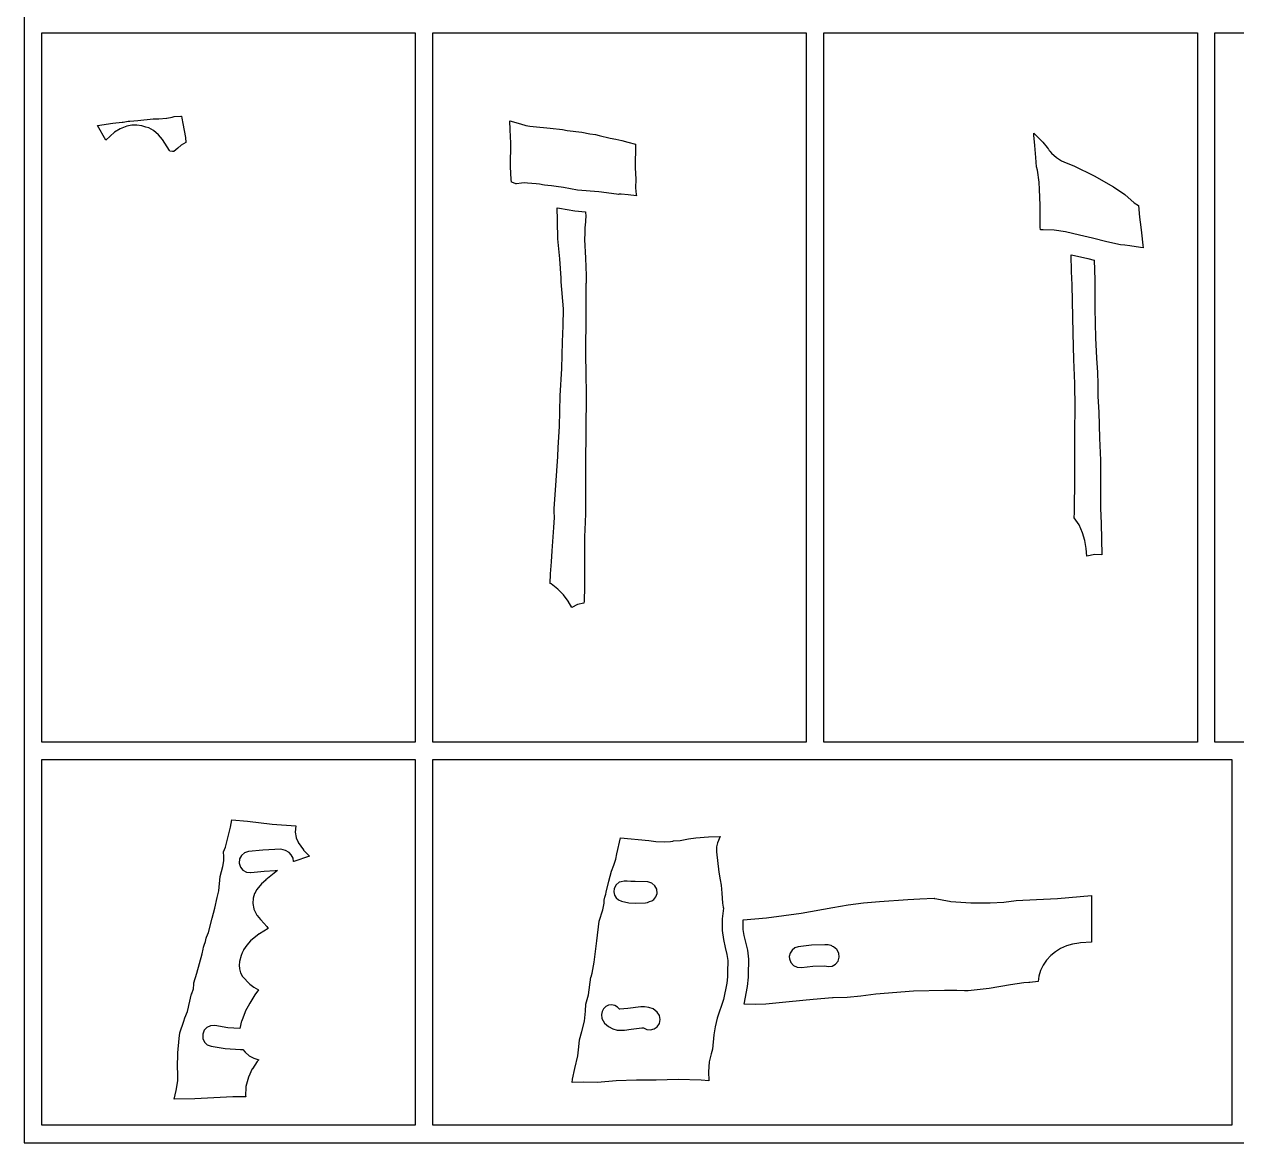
# Model space of a CAD drawing. Extents: x -5 to 805, y 207 to 631.
# Drawn here: x -4.8 to 272.7, y 206.6 to 462.7 of the extents above; entities that cross this region are included whole.
import ezdxf

# ---------------------------------------------------------------- set-up
doc = ezdxf.new("R2010")
doc.units = 0

msp = doc.modelspace()

# ---------------------------------------------------------------- linework, layer by layer
at = {"layer": '074'}
for p, q in [((-4.75578, 464.666), (-4.75578, 460.666)), ((-4.75578, 460.666), (-4.75578, 294.318)), ((-0.756026, 460.666), (84.7209, 460.666)), ((-0.756026, 298.318), (-0.756026, 460.666)), ((-0.756026, 460.666), (-0.756026, 460.666)), ((84.7209, 460.666), (84.7209, 298.318)), ((88.7207, 460.666), (174.197, 460.666)), ((88.7207, 298.318), (88.7207, 460.666)), ((88.7207, 460.666), (88.7207, 460.666)), ((174.197, 460.666), (174.197, 298.318)), ((178.197, 460.666), (263.672, 460.666)), ((178.197, 298.318), (178.197, 460.666)), ((178.197, 460.666), (178.197, 460.666)), ((263.672, 460.666), (263.672, 298.318)), ((267.672, 460.666), (353.148, 460.666)), ((267.672, 298.318), (267.672, 460.666)), ((267.672, 460.666), (267.672, 460.666)), ((26.050058, 441.029342), (27.83098, 441.14418)), ((27.83098, 441.14418), (27.83398, 441.14418)), ((27.83398, 441.14418), (27.83698, 441.14418)), ((27.83698, 441.14418), (29.06996, 441.40101)), ((29.06996, 441.40101), (29.51748, 441.57257)), ((29.51748, 441.57257), (29.52748, 441.57257)), ((29.52748, 441.57257), (29.53448, 441.57257)), ((29.53448, 441.57257), (31.03673, 441.61547)), ((31.03673, 441.61547), (31.0354, 441.615)), ((31.0354, 441.615), (31.17491, 441.5994)), ((31.17491, 441.5994), (31.20951, 441.5954)), ((31.20951, 441.5954), (31.27411, 441.13238)), ((12.01812, 439.45549), (15.52491, 440.01154)), ((13.91103, 436.16423), (12.01812, 439.45549)), ((15.52491, 440.01154), (16.22616, 440.10094)), ((15.52491, 440.01154), (15.52491, 440.01154)), ((17.19279, 438.727236), (15.90086, 437.9332)), ((16.22616, 440.10094), (16.92738, 440.19034)), ((16.92738, 440.19034), (16.92738, 440.19034)), ((16.92738, 440.19034), (16.93038, 440.19034)), ((16.93038, 440.19034), (17.63319, 440.22804)), ((18.71797, 439.32423), (17.19279, 438.727236)), ((17.63319, 440.22804), (17.8678, 440.24104)), ((17.8678, 440.24104), (17.8678, 440.24104)), ((17.8678, 440.24104), (17.8708, 440.24104)), ((17.8708, 440.24104), (19.0356, 440.44154)), ((18.72097, 439.32423), (18.71797, 439.32423)), ((18.71797, 439.32423), (18.71797, 439.32423)), ((19.891946, 439.543722), (18.72097, 439.32423)), ((19.0356, 440.44154), (19.40303, 440.50354)), ((19.40303, 440.50354), (21.22669, 440.66062)), ((21.0371, 439.56505), (19.891946, 439.543722)), ((22.119952, 439.42029), (21.0371, 439.56505)), ((21.22669, 440.66062), (21.2297, 440.661)), ((21.2297, 440.661), (21.2327, 440.661)), ((21.2327, 440.661), (21.2327, 440.661)), ((21.2327, 440.661), (21.2357, 440.661)), ((21.2357, 440.661), (24.74658, 441.03308)), ((23.10106, 439.14182), (22.119952, 439.42029)), ((23.724611, 438.945934), (23.10106, 439.14182)), ((24.8312, 438.3367), (23.724611, 438.945934)), ((24.74658, 441.03308), (24.75158, 441.03308)), ((24.75158, 441.03308), (26.050058, 441.029342)), ((31.27411, 441.13238), (31.5325, 439.93247)), ((31.5325, 439.93247), (32.17173, 436.70371)), ((106.34804, 440.52476), (106.349, 440.525)), ((106.46689, 438.51766), (106.34804, 440.52476)), ((106.349, 440.525), (108.8305, 439.83875)), ((106.6214, 435.42328), (106.46689, 438.51766)), ((108.8305, 439.83875), (109.99996, 439.51318)), ((109.99996, 439.51318), (110.96579, 439.36179)), ((110.96579, 439.36179), (110.96879, 439.36179)), ((110.96879, 439.36179), (111.71293, 439.27029)), ((111.71293, 439.27029), (115.61759, 438.88945)), ((115.61759, 438.88945), (118.37039, 438.5732)), ((118.37039, 438.5732), (119.43804, 438.34272)), ((15.90086, 437.9332), (13.91103, 436.16423)), ((25.928944, 437.380633), (24.8312, 438.3367)), ((26.884541, 436.271845), (25.928944, 437.380633)), ((28.48834, 433.73698), (26.884541, 436.271845)), ((32.17173, 436.70371), (32.23533, 435.55753)), ((119.43804, 438.34272), (122.83266, 437.96807)), ((122.83266, 437.96807), (124.66458, 437.61202)), ((124.66458, 437.61202), (125.93582, 437.40117)), ((125.93582, 437.40117), (126.7699, 437.21515)), ((126.7699, 437.21515), (129.31547, 436.59554)), ((129.31547, 436.59554), (129.31847, 436.59554)), ((129.31847, 436.59554), (130.57886, 436.37901)), ((130.57886, 436.37901), (131.97568, 436.03122)), ((131.97568, 436.03122), (133.35545, 435.67829)), ((133.35545, 435.67829), (135.07781, 435.20439)), ((226.28284, 437.72853), (226.283, 437.729)), ((226.28584, 437.24691), (226.28284, 437.72853)), ((226.283, 437.729), (228.30769, 435.63819)), ((226.47602, 434.87395), (226.28584, 437.24691)), ((228.30769, 435.63819), (229.31176, 434.42018)), ((28.53894, 433.62794), (28.48834, 433.73698)), ((29.17868, 433.56644), (28.53894, 433.62794)), ((29.49856, 433.53594), (29.17868, 433.56644)), ((30.38171, 434.32196), (29.49856, 433.53594)), ((31.142346, 434.977894), (30.38171, 434.32196)), ((30.38171, 434.32196), (30.38171, 434.32196)), ((32.23533, 435.55753), (31.142346, 434.977894)), ((106.5408, 430.19671), (106.6214, 435.42328)), ((135.07781, 435.20439), (135.06981, 429.79129)), ((226.72044, 432.18676), (226.47602, 434.87395)), ((229.31176, 434.42018), (229.53292, 434.1716)), ((229.53292, 434.1716), (229.57942, 434.0838)), ((229.57942, 434.0838), (229.72774, 433.77633)), ((229.72774, 433.77633), (229.728, 433.776)), ((229.728, 433.776), (229.90837, 433.62251)), ((229.90837, 433.62251), (230.28558, 433.14761)), ((230.28558, 433.14761), (231.41112, 432.18384)), ((106.6199, 428.38289), (106.5408, 430.19671)), ((226.86927, 430.02099), (226.72044, 432.18676)), ((231.41112, 432.18384), (232.57374, 431.434305)), ((232.57374, 431.434305), (233.658735, 430.92338)), ((233.658735, 430.92338), (235.37211, 430.25218)), ((235.37211, 430.25218), (240.062358, 427.962138)), ((106.6571, 427.25375), (106.6199, 428.38289)), ((135.06981, 429.79129), (135.18866, 427.21679)), ((227.06255, 429.24741), (226.86927, 430.02099)), ((227.48784, 426.54318), (227.06255, 429.24741)), ((240.062358, 427.962138), (244.46096, 425.47624)), ((106.6631, 427.18815), (106.6571, 427.25375)), ((106.7003, 426.54789), (106.6631, 427.18815)), ((106.8083, 426.50499), (106.7003, 426.54789)), ((107.724, 426.151), (106.8083, 426.50499)), ((107.72692, 426.15128), (107.724, 426.151)), ((107.83543, 426.14428), (107.72692, 426.15128)), ((107.88973, 426.14028), (107.83543, 426.14428)), ((109.04884, 426.2984), (107.88973, 426.14028)), ((109.05184, 426.2984), (109.04884, 426.2984)), ((109.69151, 426.349294), (109.05184, 426.2984)), ((110.36547, 426.2638), (109.69151, 426.349294)), ((112.3514, 426.12945), (110.36547, 426.2638)), ((113.12034, 426.02713), (112.3514, 426.12945)), ((113.12334, 426.02713), (113.12034, 426.02713)), ((113.53831, 425.96203), (113.12334, 426.02713)), ((113.54131, 425.96203), (113.53831, 425.96203)), ((113.53831, 425.96203), (113.53831, 425.96203)), ((113.80124, 425.89333), (113.54131, 425.96203)), ((113.80424, 425.89333), (113.80124, 425.89333)), ((113.80124, 425.89333), (113.80124, 425.89333)), ((114.30396, 425.82253), (113.80424, 425.89333)), ((115.03363, 425.75223), (114.30396, 425.82253)), ((115.07653, 425.74723), (115.03363, 425.75223)), ((115.89406, 425.65113), (115.07653, 425.74723)), ((116.94514, 425.49042), (115.89406, 425.65113)), ((118.61173, 425.2646), (116.94514, 425.49042)), ((121.82755, 424.70389), (118.61173, 425.2646)), ((126.73215, 424.30858), (121.82755, 424.70389)), ((135.18866, 427.21679), (135.12356, 425.22051)), ((135.12356, 425.22051), (135.124, 425.217)), ((135.124, 425.217), (135.28677, 423.65273)), ((227.51474, 424.84096), (227.48784, 426.54318)), ((227.68526, 421.2298), (227.51474, 424.84096)), ((244.46096, 425.47624), (247.07319, 423.66964)), ((126.73515, 424.30858), (126.73215, 424.30858)), ((130.76954, 423.74428), (126.73515, 424.30858)), ((131.1561, 423.71738), (130.76954, 423.74428)), ((131.3907, 423.74938), (131.1561, 423.71738)), ((131.3937, 423.74938), (131.3907, 423.74938)), ((131.51308, 423.75238), (131.3937, 423.74938)), ((131.67328, 423.75638), (131.51308, 423.75238)), ((131.80661, 423.74938), (131.67328, 423.75638)), ((131.80961, 423.74938), (131.80661, 423.74938)), ((131.81261, 423.74938), (131.80961, 423.74938)), ((133.43471, 423.59537), (131.81261, 423.74938)), ((135.31677, 423.41244), (133.43471, 423.59537)), ((135.28677, 423.65273), (135.31677, 423.41244)), ((247.07319, 423.66964), (249.2374, 421.81394)), ((249.2374, 421.81394), (250.21411, 421.19021)), ((117.17001, 420.6235), (117.171, 420.63)), ((117.26921, 417.78855), (117.17001, 420.6235)), ((117.17001, 420.6235), (117.17001, 420.6235)), ((117.171, 420.63), (117.72908, 420.5427)), ((117.72908, 420.5427), (121.24206, 419.93549)), ((121.24206, 419.93549), (123.67292, 419.73033)), ((123.67292, 419.73033), (123.70912, 418.62704)), ((227.72196, 416.21047), (227.68526, 421.2298)), ((250.21411, 421.19021), (250.441726, 418.477391)), ((117.27321, 417.60355), (117.26921, 417.78855)), ((117.26921, 417.78855), (117.26921, 417.78855)), ((117.36411, 413.55832), (117.27321, 417.60355)), ((123.63932, 417.46899), (123.52922, 416.06906)), ((123.69672, 417.81985), (123.63932, 417.46899)), ((123.70912, 418.62704), (123.69672, 417.81985)), ((227.75656, 415.60844), (227.72196, 416.21047)), ((250.441726, 418.477391), (250.76547, 416.17861)), ((250.76547, 416.17861), (250.86417, 414.87948)), ((117.77029, 408.9524), (117.36411, 413.55832)), ((123.51232, 414.81125), (123.45492, 413.39275)), ((123.45492, 413.39275), (123.669, 409.095947)), ((123.52922, 416.06906), (123.51232, 414.81125)), ((228.36894, 415.60244), (227.75656, 415.60844)), ((230.887436, 415.515201), (228.36894, 415.60244)), ((233.48388, 415.17093), (230.887436, 415.515201)), ((236.70746, 414.3808), (233.48388, 415.17093)), ((239.69177, 413.68781), (236.70746, 414.3808)), ((242.967289, 412.88589), (239.69177, 413.68781)), ((250.86417, 414.87948), (251.16492, 412.0812)), ((246.10222, 412.20472), (242.967289, 412.88589)), ((247.10681, 412.06467), (246.10222, 412.20472)), ((248.22663, 411.91635), (247.10681, 412.06467)), ((250.69781, 411.56392), (248.22663, 411.91635)), ((251.24042, 411.50602), (250.69781, 411.56392)), ((251.16492, 412.0812), (251.24042, 411.50602)), ((118.07105, 404.51133), (117.77029, 408.9524)), ((123.669, 409.095947), (123.83682, 405.18445)), ((234.822, 409.903), (235.53978, 409.7175)), ((234.82321, 409.9019), (234.822, 409.903)), ((234.87851, 406.05512), (234.82321, 409.9019)), ((235.53978, 409.7175), (238.58561, 409.00953)), ((238.58561, 409.00953), (240.06201, 408.64676)), ((240.06201, 408.64676), (240.18602, 404.16123)), ((123.83682, 405.18445), (123.80062, 403.57473)), ((235.00511, 403.0248), (234.87851, 406.05512)), ((118.09275, 404.18885), (118.07105, 404.51133)), ((118.13255, 403.6731), (118.09275, 404.18885)), ((118.09275, 404.18885), (118.09275, 404.18885)), ((118.60902, 397.50347), (118.13255, 403.6731)), ((123.76922, 403.25231), (123.72432, 401.91905)), ((123.79762, 403.48433), (123.76922, 403.25231)), ((123.80062, 403.57473), (123.79762, 403.48433)), ((235.27435, 391.963), (235.00511, 403.0248)), ((240.18602, 404.16123), (240.242081, 397.566504)), ((123.72432, 401.91905), (123.70872, 397.23459)), ((118.578442, 393.628262), (118.60902, 397.50347)), ((123.70872, 397.23459), (123.68082, 386.16709)), ((240.242081, 397.566504), (240.37051, 390.88093)), ((118.41264, 389.99643), (118.578442, 393.628262)), ((235.38651, 385.91685), (235.27435, 391.963)), ((118.28398, 383.87898), (118.41264, 389.99643)), ((240.37051, 390.88093), (240.59943, 386.23935)), ((123.68082, 386.16709), (123.78002, 383.64424)), ((235.600426, 380.441548), (235.38651, 385.91685)), ((240.59943, 386.23935), (240.83819, 382.92018)), ((117.88969, 377.60546), (118.28398, 383.87898)), ((123.78002, 383.64424), (123.828316, 377.069001)), ((240.83819, 382.92018), (240.90589, 380.3777)), ((235.74046, 374.85295), (235.600426, 380.441548)), ((240.90589, 380.3777), (240.93529, 377.44093)), ((117.74602, 370.55316), (117.88969, 377.60546)), ((117.88969, 377.60546), (117.88969, 377.60546)), ((240.93529, 377.44093), (241.13426, 373.84374)), ((123.828316, 377.069001), (123.78002, 370.43164)), ((235.62783, 369.5189), (235.74046, 374.85295)), ((241.13426, 373.84374), (241.31669, 367.90457)), ((117.37913, 365.80101), (117.74602, 370.55316)), ((123.78002, 370.43164), (123.66686, 361.15832)), ((235.62783, 359.0663), (235.62783, 369.5189)), ((241.31669, 367.90457), (241.5275, 362.8904)), ((116.70008, 354.95152), (117.30883, 363.70913)), ((117.30883, 363.70913), (117.37913, 365.80101)), ((117.30883, 363.70913), (117.30883, 363.70913)), ((117.37913, 365.80101), (117.37913, 365.80101)), ((123.66686, 361.15832), (123.63896, 350.91032)), ((241.5275, 362.8904), (241.521913, 357.478613)), ((235.52913, 350.86732), (235.62783, 359.0663)), ((241.521913, 357.478613), (241.4846, 351.8869)), ((116.53419, 351.79822), (116.70008, 354.95152)), ((116.70008, 354.95152), (116.70008, 354.95152)), ((116.41842, 347.43215), (116.54659, 349.75709)), ((116.50579, 350.65098), (116.53419, 351.79822)), ((116.50879, 350.62558), (116.50579, 350.65098)), ((116.50879, 350.61958), (116.50879, 350.62558)), ((116.54959, 350.28523), (116.50879, 350.61958)), ((116.50879, 350.61958), (116.50879, 350.61958)), ((116.54659, 349.75709), (116.54959, 350.28523)), ((116.54959, 350.28523), (116.54959, 350.28523)), ((123.63896, 350.91032), (123.56716, 348.47947)), ((235.52113, 349.6612), (235.52913, 350.86732)), ((236.61304, 348.03753), (235.52113, 349.6612)), ((241.4846, 351.8869), (241.62723, 348.34603)), ((116.02311, 342.08882), (116.41842, 347.43215)), ((123.48426, 347.35499), (123.46916, 344.91688)), ((123.55916, 348.27431), (123.48426, 347.35499)), ((123.564885, 348.289481), (123.55916, 348.27431)), ((123.56716, 348.47947), (123.564885, 348.289481)), ((237.424175, 346.25829), (236.61304, 348.03753)), ((236.61304, 348.03753), (236.61304, 348.03753)), ((241.62723, 348.34603), (241.84065, 341.19711)), ((123.46916, 344.91688), (123.45566, 333.87828)), ((237.956645, 344.472598), (237.424175, 346.25829)), ((238.251785, 342.681757), (237.956645, 344.472598)), ((115.89495, 339.60523), (116.02311, 342.08882)), ((116.02311, 342.08882), (116.02311, 342.08882)), ((238.35093, 340.88707), (238.251785, 342.681757)), ((240.19475, 341.31442), (238.35093, 340.88707)), ((241.84065, 341.19711), (240.19475, 341.31442)), ((240.19475, 341.31442), (240.19475, 341.31442)), ((115.67016, 336.83176), (115.89495, 339.60523)), ((115.58646, 334.64946), (115.67016, 336.83176)), ((115.81385, 334.53113), (115.58646, 334.64946)), ((117.340971, 333.371376), (115.81385, 334.53113)), ((118.61832, 332.01447), (117.340971, 333.371376)), ((123.45566, 333.87828), (123.36056, 330.59063)), ((119.676701, 330.569881), (118.61832, 332.01447)), ((120.54792, 329.14438), (119.676701, 330.569881)), ((123.36056, 330.59063), (123.32076, 330.10022)), ((121.82853, 329.820206), (120.54792, 329.14438)), ((123.279, 330.104), (121.82853, 329.820206)), ((123.28256, 330.10422), (123.279, 330.104)), ((123.32076, 330.10022), (123.28256, 330.10422)), ((84.7209, 298.318), (-0.756026, 298.318)), ((174.197, 298.318), (88.7207, 298.318)), ((263.672, 298.318), (178.197, 298.318)), ((271.531, 298.318), (267.672, 298.318)), ((353.148, 298.318), (271.531, 298.318)), ((-4.75578, 294.318), (-4.75578, 206.613)), ((-0.756026, 294.318), (84.7209, 294.318)), ((-0.756026, 210.614), (-0.756026, 294.318)), ((-0.756026, 294.318), (-0.756026, 294.318)), ((84.7209, 294.318), (84.7209, 210.614)), ((88.7207, 294.318), (178.197, 294.318)), ((88.7207, 210.614), (88.7207, 294.318)), ((88.7207, 294.318), (88.7207, 294.318)), ((178.197, 294.318), (267.672, 294.318)), ((267.672, 294.318), (271.531, 294.318)), ((271.531, 294.318), (271.531, 210.614)), ((84.7209, 210.614), (-0.756026, 210.614)), ((271.531, 210.614), (88.7207, 210.614)), ((-4.75578, 206.613), (88.7207, 206.613)), ((88.7207, 206.613), (275.532, 206.613))]:
    msp.add_line(p, q, dxfattribs=at)
at = {"layer": 'Layer 1'}
for p, q in [((42.41759, 278.85722), (42.77158, 280.54603)), ((42.77158, 280.54603), (46.33779, 280.22871)), ((46.33779, 280.22871), (51.93795, 279.54194)), ((41.28536, 274.28491), (42.41759, 278.85722)), ((51.93795, 279.54194), (57.35571, 279.19467)), ((57.35571, 279.19467), (57.2539, 277.72965)), ((57.2539, 277.72965), (57.2539, 277.71665)), ((57.2539, 277.71665), (57.2579, 277.69605)), ((57.2579, 277.69605), (57.47184, 276.48836)), ((57.47184, 276.48836), (57.48584, 276.44186)), ((57.48584, 276.44186), (57.90856, 275.40988)), ((57.90856, 275.40988), (57.92976, 275.37058)), ((57.92976, 275.37058), (59.12554, 273.66577)), ((130.83775, 272.7245), (131.65426, 276.39455)), ((131.65426, 276.39455), (138.18978, 275.79305)), ((138.18978, 275.79305), (139.784177, 275.578598)), ((139.784177, 275.578598), (141.85364, 275.48092)), ((141.85364, 275.48092), (143.14761, 275.55842)), ((143.14761, 275.55842), (143.65508, 275.66436)), ((143.65508, 275.66436), (143.78944, 275.72276)), ((143.78944, 275.72276), (145.30806, 275.785032)), ((145.30806, 275.785032), (147.26828, 276.15374)), ((147.26828, 276.15374), (148.91832, 276.39869)), ((148.91832, 276.39869), (151.835525, 276.664281)), ((151.835525, 276.664281), (154.48438, 276.70926)), ((153.854524, 275.236689), (153.673895, 274.319961)), ((154.48438, 276.70926), (153.854524, 275.236689)), ((40.87352, 273.21623), (41.28536, 274.28491)), ((40.90405, 272.171449), (40.87352, 273.21623)), ((40.878675, 271.183809), (40.90405, 272.171449)), ((44.942307, 272.390164), (44.50915, 271.578505)), ((45.648206, 272.980189), (44.942307, 272.390164)), ((46.558, 273.26386), (45.648206, 272.980189)), ((49.808698, 273.610557), (46.558, 273.26386)), ((52.5783, 273.7119), (49.808698, 273.610557)), ((53.9436, 273.823), (52.5783, 273.7119)), ((53.9592, 273.817), (53.9436, 273.823)), ((53.9622, 273.817), (53.9592, 273.817)), ((54.992972, 273.542757), (53.9622, 273.817)), ((55.86077, 273.03978), (54.992972, 273.542757)), ((56.33363, 272.50337), (55.86077, 273.03978)), ((56.745519, 271.78928), (56.33363, 272.50337)), ((60.52451, 272.19871), (56.91131, 270.98639)), ((59.12554, 273.66577), (59.13694, 273.64937)), ((59.13694, 273.64937), (59.16794, 273.61687)), ((59.16794, 273.61687), (60.49861, 272.22521)), ((60.49861, 272.22521), (60.52451, 272.19871)), ((130.598853, 271.553001), (130.83775, 272.7245)), ((153.673895, 274.319961), (153.66428, 273.24952)), ((153.66428, 273.24952), (154.14074, 268.58571)), ((40.06942, 267.54114), (40.6818, 269.87587)), ((40.6818, 269.87587), (40.878675, 271.183809)), ((44.41758, 270.62993), (44.41458, 270.62693)), ((44.41458, 270.62693), (44.698242, 269.71713)), ((44.50915, 271.578505), (44.41758, 270.62993)), ((44.698242, 269.71713), (45.288275, 269.011219)), ((56.89121, 270.97739), (56.745519, 271.78928)), ((56.91131, 270.98639), (56.89121, 270.97739)), ((129.61096, 268.77538), (130.18045, 270.14844)), ((130.18045, 270.14844), (130.598853, 271.553001)), ((39.78573, 264.3222), (40.06942, 267.54114)), ((45.288275, 269.011219), (46.099948, 268.57805)), ((46.099948, 268.57805), (47.04853, 268.48648)), ((47.04853, 268.48648), (47.05453, 268.48648)), ((47.05453, 268.48648), (47.06853, 268.48248)), ((47.06853, 268.48248), (50.15021, 268.819841)), ((50.51342, 266.76026), (49.56518, 265.88695)), ((50.15021, 268.819841), (52.6687, 268.90518)), ((50.51842, 266.76526), (50.51342, 266.76026)), ((53.21539, 268.92638), (50.51842, 266.76526)), ((52.6687, 268.90518), (53.17979, 268.94858)), ((53.17979, 268.94858), (53.21539, 268.92638)), ((128.425, 263.97), (128.973291, 266.483075)), ((128.973291, 266.483075), (129.61096, 268.77538)), ((132.484672, 266.523294), (131.80387, 266.33504)), ((133.19603, 266.49422), (132.484672, 266.523294)), ((134.011799, 266.38658), (133.19603, 266.49422)), ((135.058634, 266.395851), (134.011799, 266.38658)), ((137.90376, 266.32935), (135.058634, 266.395851)), ((154.14074, 268.58571), (154.14074, 268.58571)), ((154.14074, 268.58571), (154.473872, 266.807211)), ((154.473872, 266.807211), (154.73553, 265.60862)), ((39.40643, 262.78327), (39.78573, 264.3222)), ((47.9629, 263.683), (47.61873, 262.61898)), ((47.9738, 263.711), (47.9629, 263.6861)), ((47.9629, 263.6861), (47.9629, 263.683)), ((47.97381, 263.71433), (47.9738, 263.711)), ((48.4575, 264.58198), (47.97381, 263.71433)), ((48.4665, 264.59808), (48.4575, 264.58198)), ((48.4784, 264.61208), (48.4665, 264.59808)), ((49.56518, 265.88695), (48.4784, 264.61208)), ((128.30692, 263.50996), (128.42474, 263.9678)), ((128.42474, 263.9678), (128.425, 263.97)), ((130.14066, 264.021), (130.14, 264.021)), ((130.14, 264.021), (130.14, 264.021)), ((130.14, 264.021), (130.14, 264.021)), ((130.14, 264.021), (130.303959, 263.301825)), ((130.22773, 264.84884), (130.14043, 264.01995)), ((130.14043, 264.01995), (130.14066, 264.021)), ((130.656484, 265.680754), (130.22773, 264.84884)), ((131.37083, 266.28544), (130.656484, 265.680754)), ((131.80387, 266.33504), (131.37083, 266.28544)), ((131.37083, 266.28544), (131.37083, 266.28544)), ((138.81477, 266.047338), (137.90376, 266.32935)), ((139.52226, 265.45808), (138.81477, 266.047338)), ((139.956809, 264.647819), (139.52226, 265.45808)), ((139.790892, 262.919419), (140.0504, 263.70006)), ((140.0504, 263.70006), (139.956809, 264.647819)), ((140.0504, 263.70006), (140.0504, 263.70006)), ((140.0504, 263.70006), (140.0504, 263.70006)), ((140.0504, 263.70006), (140.0504, 263.70006)), ((154.73553, 265.60862), (154.73553, 265.60862)), ((154.73553, 265.60862), (154.833489, 263.732236)), ((154.833489, 263.732236), (154.99495, 261.44816)), ((38.844902, 260.292131), (39.40643, 262.78327)), ((47.61473, 262.59798), (47.51085, 261.40063)), ((47.51085, 261.40063), (47.51085, 261.38553)), ((47.51085, 261.38553), (47.75424, 260.13548)), ((47.61873, 262.61598), (47.61473, 262.59798)), ((47.61873, 262.61898), (47.61873, 262.61598)), ((127.6044, 259.94689), (127.91912, 261.45792)), ((127.91912, 261.45792), (127.95062, 262.07649)), ((127.94362, 262.12709), (128.12139, 262.81181)), ((127.95062, 262.07649), (127.94362, 262.12709)), ((128.12139, 262.81181), (128.30692, 263.50996)), ((130.303959, 263.301825), (130.668495, 262.67918)), ((130.668495, 262.67918), (131.201443, 262.192855)), ((131.201443, 262.192855), (131.87064, 261.88264)), ((131.87064, 261.88264), (131.87064, 261.88264)), ((131.87064, 261.88264), (131.87064, 261.88264)), ((131.87064, 261.88264), (133.611519, 261.550267)), ((133.611519, 261.550267), (135.131066, 261.498485)), ((135.131066, 261.498485), (137.42016, 261.55554)), ((137.42016, 261.55554), (137.858547, 261.642166)), ((137.858547, 261.642166), (138.28162, 261.81493)), ((138.28162, 261.81493), (138.817856, 261.984883)), ((138.817856, 261.984883), (139.28, 262.27227)), ((139.28, 262.27227), (139.283, 262.27227)), ((139.283, 262.27227), (139.790892, 262.919419)), ((154.99495, 261.44816), (154.99495, 261.44816)), ((154.99495, 261.44816), (155.169614, 260.529182)), ((180.239918, 260.4929), (183.76483, 261.09053)), ((183.76483, 261.09053), (187.25506, 261.54467)), ((187.25506, 261.54467), (190.93803, 261.83251)), ((190.93803, 261.83251), (197.41206, 262.28725)), ((197.41206, 262.28725), (200.18968, 262.45571)), ((200.18968, 262.45571), (203.46439, 262.57922)), ((203.46439, 262.57922), (203.549718, 262.560583)), ((203.549718, 262.560583), (204.0442, 262.48772)), ((204.0442, 262.48772), (205.31544, 262.25259)), ((205.31544, 262.25259), (206.52726, 262.01488)), ((206.52726, 262.01488), (206.94067, 261.93328)), ((206.94067, 261.93328), (207.26108, 261.87538)), ((207.26108, 261.87538), (211.844981, 261.530191)), ((211.844981, 261.530191), (216.26878, 261.53274)), ((216.26878, 261.53274), (219.358255, 261.722589)), ((219.358255, 261.722589), (222.24775, 262.04953)), ((222.24775, 262.04953), (226.862161, 262.308659)), ((226.862161, 262.308659), (231.64044, 262.52752)), ((231.64044, 262.52752), (239.43223, 263.25203)), ((239.43223, 263.25203), (239.432, 252.496)), ((37.4205, 254.74035), (38.24472, 258.06317)), ((38.24472, 258.06317), (38.844902, 260.292131)), ((47.75424, 260.13548), (47.75424, 260.12948)), ((47.75424, 260.12948), (47.75824, 260.12348)), ((47.75824, 260.12348), (48.48791, 258.72201)), ((48.48791, 258.72201), (48.52511, 258.67141)), ((48.52511, 258.67141), (49.32455, 257.68544)), ((126.83391, 257.35739), (127.6044, 259.94689)), ((155.25022, 260.35416), (154.94068, 257.88248)), ((155.169614, 260.529182), (155.25022, 260.35416)), ((159.7539, 257.65961), (165.06212, 258.09062)), ((165.06212, 258.09062), (173.04716, 259.18253)), ((173.04716, 259.18253), (180.239918, 260.4929)), ((51.07305, 255.66692), (49.037, 254.46698)), ((49.32455, 257.68544), (49.35295, 257.65034)), ((49.35295, 257.65034), (50.72081, 256.11502)), ((50.72081, 256.11502), (50.72681, 256.10902)), ((50.72681, 256.10902), (51.08545, 255.67392)), ((51.08545, 255.67392), (51.07305, 255.66692)), ((126.27554, 252.858752), (126.83391, 257.35739)), ((154.94068, 257.88248), (154.97888, 255.23459)), ((159.77438, 255.47053), (159.72788, 257.51745)), ((159.72788, 257.51745), (159.728, 257.517)), ((159.728, 257.517), (159.7539, 257.65961)), ((159.983861, 254.088054), (159.77438, 255.47053)), ((36.39635, 251.82374), (36.7338, 252.69036)), ((36.7338, 252.69036), (36.8216, 253.03503)), ((36.8216, 253.03503), (36.8991, 253.48048)), ((36.8991, 253.48048), (36.958, 253.65982)), ((36.958, 253.65982), (37.4205, 254.74035)), ((47.02475, 252.82633), (46.18811, 251.87963)), ((47.05155, 252.85323), (47.02475, 252.82633)), ((49.0101, 254.44848), (47.05155, 252.85323)), ((49.037, 254.46698), (49.0101, 254.44848)), ((125.68255, 247.93419), (126.27554, 252.858752)), ((154.97888, 255.23459), (154.97888, 255.23459)), ((154.97888, 255.23459), (155.224946, 253.14818)), ((155.224946, 253.14818), (155.63311, 251.31236)), ((160.376535, 252.497066), (159.983861, 254.088054)), ((160.787232, 250.677413), (160.376535, 252.497066)), ((239.432, 252.496), (236.94637, 252.38593)), ((34.71479, 245.45618), (35.98191, 249.83265)), ((35.98191, 249.83265), (36.204601, 250.903575)), ((36.204601, 250.903575), (36.22273, 251.42481)), ((36.22273, 251.42481), (36.39635, 251.82374)), ((45.13248, 250.0976), (44.86015, 249.50488)), ((45.42704, 250.73943), (45.13248, 250.0976)), ((45.43004, 250.74443), (45.42704, 250.73943)), ((45.43304, 250.74843), (45.43004, 250.74443)), ((46.15911, 251.84243), (45.43304, 250.74843)), ((46.18811, 251.87963), (46.15911, 251.84243)), ((155.63311, 251.31236), (156.034139, 249.70732)), ((156.034139, 249.70732), (156.2584, 248.31408)), ((161.05078, 248.60894), (160.787232, 250.677413)), ((170.488369, 250.027052), (170.30658, 249.21465)), ((170.92203, 250.71119), (170.488369, 250.027052)), ((171.556667, 251.213811), (170.92203, 250.71119)), ((172.34519, 251.47962), (171.556667, 251.213811)), ((175.370572, 251.825599), (172.34519, 251.47962)), ((178.41409, 251.94213), (175.370572, 251.825599)), ((179.20938, 251.91833), (178.41409, 251.94213)), ((179.771019, 251.801971), (179.20938, 251.91833)), ((179.84551, 251.73902), (179.771019, 251.801971)), ((179.99746, 251.67032), (179.84551, 251.73902)), ((180.21138, 251.56441), (179.99746, 251.67032)), ((180.38037, 251.47651), (180.21138, 251.56441)), ((180.513435, 251.406927), (180.38037, 251.47651)), ((181.183487, 250.845363), (180.44187, 251.44401)), ((180.44187, 251.44401), (180.513435, 251.406927)), ((181.622834, 250.036889), (181.183487, 250.845363)), ((181.726981, 249.122723), (181.622834, 250.036889)), ((231.187523, 250.335602), (230.108068, 249.446806)), ((232.39336, 251.078844), (231.187523, 250.335602)), ((233.706662, 251.66354), (232.39336, 251.078844)), ((235.108509, 252.076699), (233.706662, 251.66354)), ((236.57998, 252.30533), (235.108509, 252.076699)), ((236.94637, 252.38593), (236.57998, 252.30533)), ((44.46619, 248.06215), (44.397164, 247.293613)), ((44.397164, 247.293613), (44.46919, 246.42504)), ((44.46919, 248.07405), (44.46619, 248.06215)), ((44.84075, 249.45898), (44.46919, 248.07405)), ((44.85715, 249.50188), (44.84075, 249.45898)), ((44.86015, 249.50488), (44.85715, 249.50188)), ((125.21281, 245.41549), (125.68255, 247.93419)), ((156.2258, 247.58647), (156.169, 246.43358)), ((156.244387, 248.201765), (156.2258, 247.58647)), ((156.249692, 248.367119), (156.244387, 248.201765)), ((156.2584, 248.31408), (156.249692, 248.367119)), ((160.96908, 246.32641), (161.02028, 247.33151)), ((161.02028, 247.33151), (161.05078, 248.60894)), ((170.30658, 249.21465), (170.3067, 249.21415)), ((170.3067, 249.21415), (170.331, 248.74388)), ((170.331, 248.74388), (170.331, 248.74388)), ((170.331, 248.74388), (170.65782, 247.849047)), ((170.65782, 247.849047), (171.2808, 247.17239)), ((171.2808, 247.17239), (172.112208, 246.778042)), ((173.06414, 246.73159), (175.709731, 247.034412)), ((175.709731, 247.034412), (178.36046, 247.13778)), ((178.36046, 247.13778), (179.248074, 246.929985)), ((179.248074, 246.929985), (180.121, 247.059259)), ((180.121, 247.059259), (180.888678, 247.49444)), ((180.888678, 247.49444), (181.46055, 248.20437)), ((181.46, 248.204), (181.463, 248.207)), ((181.46055, 248.20437), (181.46, 248.204)), ((181.463, 248.207), (181.726981, 249.122723)), ((228.403987, 247.284509), (227.8172, 246.03699)), ((229.173917, 248.425444), (228.403987, 247.284509)), ((230.108068, 249.446806), (229.173917, 248.425444)), ((34.03939, 243.24596), (34.71479, 245.45618)), ((44.46919, 246.42504), (44.7219, 245.54033)), ((44.7219, 245.54033), (45.20714, 244.68665)), ((45.20714, 244.68665), (46.84994, 242.95186)), ((124.35035, 240.45456), (124.92187, 244.54371)), ((124.92187, 244.54371), (124.987652, 244.62893)), ((124.987652, 244.62893), (125.21281, 245.41549)), ((156.14044, 244.619702), (156.02842, 243.12576)), ((156.169, 246.43358), (156.14044, 244.619702)), ((160.76908, 242.36436), (160.951183, 244.500204)), ((160.951183, 244.500204), (160.96908, 246.32641)), ((172.112208, 246.778042), (173.06414, 246.73159)), ((227.403608, 244.78177), (227.2348, 243.51464)), ((227.8172, 246.03699), (227.403608, 244.78177)), ((33.612547, 240.7833), (33.93914, 241.83883)), ((33.93914, 241.83883), (34.067272, 242.923219)), ((34.067272, 242.923219), (34.03939, 243.24596)), ((46.84994, 242.95186), (47.81474, 242.23923)), ((47.81474, 242.23923), (48.87876, 241.64548)), ((48.87876, 241.64548), (48.02556, 240.44658)), ((156.02842, 243.12576), (155.2755, 239.40816)), ((159.96086, 238.35582), (160.76908, 242.36436)), ((205.80977, 241.48827), (198.70426, 241.35079)), ((208.60546, 241.43607), (205.80977, 241.48827)), ((210.3733, 241.40767), (208.60546, 241.43607)), ((211.050459, 241.406795), (210.3733, 241.40767)), ((211.227, 241.40367), (211.050459, 241.406795)), ((215.999153, 241.94171), (211.227, 241.40367)), ((220.94061, 242.74312), (215.999153, 241.94171)), ((223.960649, 243.248153), (220.94061, 242.74312)), ((225.11504, 243.3374), (223.960649, 243.248153)), ((225.282029, 243.324988), (225.11504, 243.3374)), ((225.37137, 243.3374), (225.282029, 243.324988)), ((227.2348, 243.51464), (225.37137, 243.3374)), ((32.86893, 238.0654), (33.51694, 240.74327)), ((33.515383, 240.641909), (33.612547, 240.7833)), ((33.51694, 240.74327), (33.515383, 240.641909)), ((48.0256, 240.444), (46.83654, 238.58417)), ((48.02556, 240.44658), (48.0256, 240.444)), ((123.77363, 238.31101), (124.35035, 240.45456)), ((155.2755, 239.40816), (153.80738, 235.16914)), ((170.267336, 238.851435), (164.9704, 238.32382)), ((175.7687, 239.4452), (170.267336, 238.851435)), ((180.19015, 239.79403), (175.7687, 239.4452)), ((180.34001, 239.80103), (180.19015, 239.79403)), ((183.52222, 239.85013), (180.34001, 239.80103)), ((186.691104, 240.194946), (183.52222, 239.85013)), ((190.08618, 240.61906), (186.691104, 240.194946)), ((198.70426, 241.35079), (190.08618, 240.61906)), ((31.95424, 235.21029), (32.5723, 236.64999)), ((32.5723, 236.64999), (32.817264, 237.639039)), ((32.817264, 237.639039), (32.86893, 238.0654)), ((45.79538, 236.61916), (44.9975, 234.53713)), ((45.79838, 236.62216), (45.79538, 236.61916)), ((45.82328, 236.67636), (45.79838, 236.62216)), ((46.83354, 238.58117), (45.82328, 236.67636)), ((46.83654, 238.58417), (46.83354, 238.58117)), ((123.45322, 234.45233), (123.70359, 236.771749)), ((123.70359, 236.771749), (123.77363, 238.31101)), ((127.459826, 236.669945), (127.31132, 235.97409)), ((127.31132, 235.97409), (127.31137, 235.9747)), ((127.31137, 235.9747), (127.43747, 235.04659)), ((127.79707, 237.27997), (127.459826, 236.669945)), ((128.295296, 237.767834), (127.79707, 237.27997)), ((128.92673, 238.09645), (128.295296, 237.767834)), ((129.649192, 238.170056), (128.92673, 238.09645)), ((130.345936, 238.029319), (129.649192, 238.170056)), ((130.97102, 237.690895), (130.345936, 238.029319)), ((131.4785, 237.17144), (130.97102, 237.690895)), ((131.4894, 237.18174), (131.4785, 237.17144)), ((133.37871, 237.34295), (131.4894, 237.18174)), ((136.33407, 237.72485), (133.37871, 237.34295)), ((137.20135, 237.730031), (136.33407, 237.72485)), ((138.146611, 237.605151), (137.20135, 237.730031)), ((139.117074, 237.243754), (138.146611, 237.605151)), ((140.05996, 236.53938), (139.117074, 237.243754)), ((140.587064, 235.74545), (140.05996, 236.53938)), ((140.05996, 236.53938), (140.05996, 236.53938)), ((162.512378, 238.270749), (159.96086, 238.35582)), ((164.9704, 238.32382), (162.512378, 238.270749)), ((30.82923, 231.76296), (31.78009, 234.46149)), ((31.78009, 234.46149), (31.95424, 235.21029)), ((31.78009, 234.46149), (31.78009, 234.46149)), ((37.8984, 233.402303), (37.058587, 233.027301)), ((38.85085, 233.42704), (37.8984, 233.402303)), ((41.818416, 232.945666), (38.85085, 233.42704)), ((44.9895, 234.51173), (44.57815, 232.74336)), ((44.9975, 234.53713), (44.9895, 234.51173)), ((122.807779, 232.067299), (123.45322, 234.45233)), ((127.43747, 235.04659), (127.43747, 235.04659)), ((127.43747, 235.04659), (128.043676, 233.986194)), ((128.043676, 233.986194), (128.93504, 233.18988)), ((128.93504, 233.18988), (129.949664, 232.663886)), ((139.355885, 232.657861), (140.05996, 233.14579)), ((140.05996, 233.14579), (140.586966, 233.939474)), ((140.05996, 233.14579), (140.05996, 233.14579)), ((140.586966, 233.939474), (140.76274, 234.84232)), ((140.76274, 234.84232), (140.587064, 235.74545)), ((153.320863, 233.186841), (153.063464, 231.34205)), ((153.80738, 235.16914), (153.320863, 233.186841)), ((30.37858, 227.193776), (30.71967, 230.45605)), ((30.71967, 230.45605), (30.82923, 231.76296)), ((30.82923, 231.76296), (30.82923, 231.76296)), ((36.07376, 231.47428), (36.07076, 231.47128)), ((36.07076, 231.47128), (36.095416, 230.518482)), ((36.420633, 232.364729), (36.07376, 231.47728)), ((36.07376, 231.47728), (36.07376, 231.47428)), ((36.095416, 230.518482), (36.470505, 229.678265)), ((37.058587, 233.027301), (36.420633, 232.364729)), ((44.57815, 232.74336), (41.818416, 232.945666)), ((122.31533, 230.21332), (122.807779, 232.067299)), ((129.949664, 232.663886), (130.9251, 232.41576)), ((130.9251, 232.41576), (132.613072, 232.39848)), ((132.613072, 232.39848), (134.12388, 232.60179)), ((134.12388, 232.60179), (136.53973, 232.92993)), ((136.53973, 232.92993), (136.95058, 232.90343)), ((136.95058, 232.90343), (137.721745, 232.530492)), ((137.721745, 232.530492), (138.549996, 232.450699)), ((138.549996, 232.450699), (139.355885, 232.657861)), ((153.063464, 231.34205), (152.74233, 228.0099)), ((36.470505, 229.678265), (37.133294, 229.040023)), ((37.133294, 229.040023), (38.02105, 228.69315)), ((38.02105, 228.69315), (41.241661, 228.167816)), ((41.241661, 228.167816), (44.73744, 227.93817)), ((44.73744, 227.93817), (44.74144, 227.93817)), ((44.74144, 227.93817), (44.75654, 227.93517)), ((44.75654, 227.93517), (45.25882, 227.95157)), ((45.25882, 227.95157), (45.75801, 227.33145)), ((121.92621, 226.49881), (122.18056, 228.605635)), ((122.18056, 228.605635), (122.31533, 230.21332)), ((152.74233, 228.0099), (152.41282, 226.963724)), ((30.31091, 223.74329), (30.37858, 227.193776)), ((45.75801, 227.33145), (45.77441, 227.31505)), ((45.77441, 227.31505), (46.70461, 226.54869)), ((46.70461, 226.54869), (46.74081, 226.52539)), ((46.74081, 226.52539), (47.78157, 225.98795)), ((48.56139, 225.21196), (47.44467, 223.54385)), ((47.78157, 225.98795), (47.81097, 225.97605)), ((47.81097, 225.97605), (48.91944, 225.62722)), ((48.89884, 225.58352), (48.56139, 225.21196)), ((48.93394, 225.62222), (48.89884, 225.58352)), ((48.91944, 225.62722), (48.93394, 225.62222)), ((121.210834, 223.575045), (121.92621, 226.49881)), ((151.94186, 225.11396), (151.780839, 222.826069)), ((152.41282, 226.963724), (151.94186, 225.11396)), ((30.40813, 222.594269), (30.31091, 223.74329)), ((30.40131, 220.81581), (30.40813, 222.594269)), ((47.4327, 223.523), (46.53455, 221.63063)), ((47.44167, 223.54085), (47.43267, 223.52575)), ((47.43267, 223.52575), (47.4327, 223.523)), ((47.44467, 223.54385), (47.44167, 223.54085)), ((120.6963, 221.18183), (121.210834, 223.575045)), ((151.780839, 222.826069), (151.87106, 220.83205)), ((30.040126, 218.596555), (30.40131, 220.81281)), ((30.40131, 220.81281), (30.40131, 220.81581)), ((45.96763, 219.48555), (45.90563, 217.20609)), ((45.97063, 219.49795), (45.96763, 219.48555)), ((46.52255, 221.60273), (45.97063, 219.49795)), ((46.53155, 221.62763), (46.52255, 221.60273)), ((46.53455, 221.63063), (46.53155, 221.62763)), ((123.1282, 220.45895), (120.64152, 220.43245)), ((120.64152, 220.43245), (120.642, 220.432)), ((120.642, 220.432), (120.6963, 221.18183)), ((126.43549, 220.41915), (123.1282, 220.45895)), ((130.72049, 220.79689), (126.43549, 220.41915)), ((135.364777, 220.91132), (130.72049, 220.79689)), ((139.8631, 220.95141), (135.364777, 220.91132)), ((144.888159, 221.082066), (139.8631, 220.95141)), ((150.1152, 220.94441), (144.888159, 221.082066)), ((151.86806, 220.81575), (150.1152, 220.94441)), ((151.87106, 220.82605), (151.86806, 220.81575)), ((151.87106, 220.83205), (151.87106, 220.82605)), ((34.27501, 216.63264), (29.52646, 216.60524)), ((29.52646, 216.60524), (29.5321, 216.611)), ((29.5321, 216.611), (30.040126, 218.596555)), ((29.5321, 216.611), (29.5321, 216.611)), ((29.5321, 216.611), (29.5321, 216.608)), ((29.5321, 216.608), (29.5321, 216.611)), ((29.5321, 216.611), (29.5321, 216.611)), ((42.95976, 217.1241), (34.27501, 216.63264)), ((45.9146, 217.1525), (42.95976, 217.1241)), ((45.90563, 217.20609), (45.9056, 217.198)), ((45.9056, 217.198), (45.9086, 217.1856)), ((45.9086, 217.1856), (45.9146, 217.1525))]:
    msp.add_line(p, q, dxfattribs=at)

doc.saveas('drawing.dxf')
